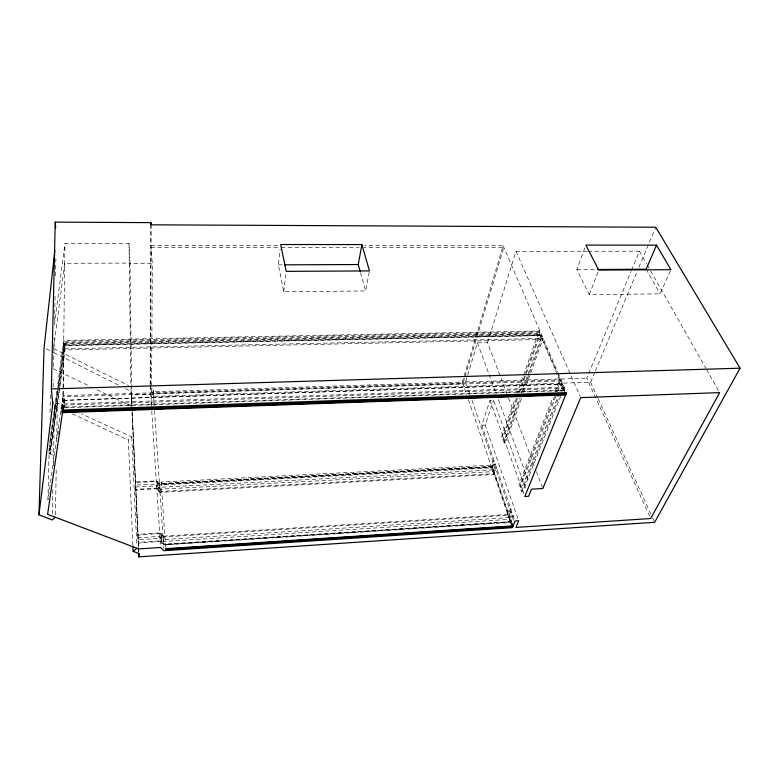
<?xml version="1.0" encoding="UTF-8"?>
<svg xmlns="http://www.w3.org/2000/svg" width="779" height="779" viewBox="0 0 779 779"><rect width="100%" height="100%" fill="white"/><g stroke="black" fill="none" stroke-linecap="round" stroke-linejoin="round"><path stroke-width="0.58" stroke-dasharray="3.9 2.92" d="M150.172 384.914L150.892 225.063M150.172 386.121L151.477 406.326L152.314 263.536L150.97 245.648L151.068 225.978M150.454 385.274L150.425 390.104L153.385 393.531L462.921 383.687L464.673 377.864M150.454 384.057L151.107 247.41L280.041 247.401M594.825 372.206L590.609 382.246L153.239 396.423L153.122 389.549L151.642 387.835M153.239 396.423L153.268 391.759L462.356 382.051L503.137 245.745L364.699 245.706M63.839 409.53L64.462 397.582L62.739 397.641L47.947 500.069M63.323 344.084L63.226 351.68L64.871 351.641L64.959 344.045L63.323 344.084L57.354 387.251M62.281 408.43L62.739 397.641M62.856 408.868L63.118 388.448M63.128 387.251L64.949 243.399L128.973 243.447L130.025 263.614L152.314 263.536M62.963 408.79L63.8 342.371L539.886 332.701L557.56 373.686M63.06 411.409L63.06 407.203L564.006 390.123L563.801 390.639L63.109 407.768M63.917 344.873L63.849 344.026L539.925 334.191L539.652 334.96L63.917 344.873L63.722 340.423L539.944 330.948L539.029 333.519L542.242 340.998L540.928 341.027L538.026 334.269L517.285 392.762M156.822 489.037L156.832 488.19L135.838 489.29L135.848 490.137L158.001 488.56L160.221 490.858L158.663 490.936L156.822 489.037L160.016 492.338L494.09 474.528L496.535 467.741L495.356 467.799L493.419 473.194L494.587 473.135M160.016 492.338L160.026 491.491L494.373 473.729M55.416 514.851L56.244 467.595M56.75 438.752L57.383 402.87L68.318 407.875M492.747 466.572L161.311 483.623L161.302 484.256L492.542 467.176L492.747 466.572L492.26 465.151L161.204 482.065L161.224 484.947L161.165 484.168M52.359 513.936L52.884 487.44M53.323 465.754L54.52 405.518L57.383 402.87M530.801 372.732L543.177 338.427L63.615 348.817L49.048 453.582L50.538 453.651L50.713 446.085L58.756 388.468M53.108 387.173L53.264 379.909M53.547 366.607L54.179 337.57M54.54 320.627L55.095 295.222M55.504 275.863L55.952 255.298M47.947 499.738L49.233 446.007L50.713 446.085M50.022 412.461L50.518 391.905M369.246 272.085L365.633 290.947L283.76 291.774L278.376 264.86L280.138 249.309M283.76 291.774L286.078 272.562M54.491 324.814L64.949 243.399M53.595 348.515L64.706 263.292L129.996 263.068L131.904 406.998M49.729 442.414L57.188 388.448M58.922 387.26L64.959 344.045M50.538 453.651L64.871 351.641M58.133 433.728L58.483 431.323M61.103 413.25L61.629 409.637M61.804 408.439L62.671 402.412L64.423 401.156L63.196 409.501M62.719 409.501L64.462 397.582M465.024 376.695L503.847 247.371L363.968 247.391M469.99 394.544L465.628 381.944L477.439 342.867L487.547 342.643L506.827 393.522M487.547 342.643L515.98 251.325L587.405 251.257M514.228 518.707L481.782 425.217L490.01 400.348L493.516 400.221L525.698 488.404M517.889 518.454L485.2 425.081L493.516 400.221M521.443 398.673L505.454 443.008L504.247 443.066L501.822 436.357L515.25 398.497M491.559 467.137L492.26 465.151M516.487 398.459L503.03 436.298L501.822 436.357M518.532 392.723L539.341 334.24M565.369 393.288L539.613 333.47L540.256 331.669L63.712 341.231M517.422 398.39L502.864 439.22L504.412 440.125L519.447 398.176M519.447 392.723L539.263 337.151L540.996 338.096L521.482 392.509M504.247 443.066L520.547 397.718M522.582 392.051L529.107 373.91M529.516 372.771L540.928 341.027M523.848 392.003L530.46 373.667M670.427 270.79L660.086 293.858L589.245 294.666L576.84 269.592L585.039 247.333M589.245 294.666L598.33 271.209M507.392 513.965L509.485 508.619L510.693 508.541L508.599 513.887L507.392 513.965L509.865 521.18L511.082 521.102L513.205 515.766L511.978 515.844L509.865 521.18M560.87 395.8L522.923 491.296L521.677 491.364L519.048 484.1L552.866 397.475M555.057 391.847L559.01 381.729L560.374 381.681L556.41 391.808M554.648 396.307L520.294 484.022L519.048 484.1M555.943 396.122L520.177 487.206L521.794 488.17L558.192 396.005M557.715 391.623L560.364 384.875L562.185 385.887L559.965 391.506M521.677 491.364L559.507 395.849M561.289 391.36L562.175 389.111L559.01 381.729M562.662 391.311L563.548 389.062L562.175 389.111M511.599 521.745L165.43 544.531L511.599 521.745L513.03 525.913M649.705 516.311L586.753 378.146L631.058 271.423M631.526 270.303L639.452 251.198L588.612 251.257M595.292 371.096L637.008 271.842M638.887 267.382L655.762 227.234M160.007 538.338L159.948 536.361L138.146 537.734L138.204 539.711L160.007 538.338L161.156 536.712L163.454 538.941L161.896 540.188L159.997 538.338L161.156 536.712M156.618 485.892L157.728 484.372L159.938 486.671L158.439 487.8L156.608 485.901L156.56 484.002L135.643 485.083L135.702 486.982L156.618 485.892L157.728 484.372M132.888 545.29L128.34 439.979L131.778 436.931L81.444 413.883M160.221 490.858L159.734 483.555L157.524 481.247L135.497 482.795L135.497 481.938L156.355 480.877L158.166 483.632L158.663 490.936M160.941 533.313L137.99 535.154L137.98 534.316L159.724 532.972L159.714 533.8L161.594 535.65L162.139 543.596L163.765 543.489L163.23 535.553L160.941 533.313L161.457 541.259L163.765 543.489M161.457 541.259L138.37 543.158L138.36 542.32L160.24 540.918L160.231 541.756L162.139 543.596M161.594 535.65L163.23 535.553M158.166 483.632L159.734 483.555M161.243 483.477L492.289 466.455L512.874 526.302M481.782 425.217L485.2 425.081M62.632 406.025L64.365 405.956M465.628 381.944L586.753 378.146M125.565 388.692L130.999 391.418L131.388 394.914L153.083 394.223M542.797 339.459L63.703 349.956L63.615 348.817M63.859 343.218L539.613 333.47M576.84 269.592L596.305 269.495M278.376 264.86L283.225 264.841M150.97 245.648L279.7 245.687M281.258 247.401L359.1 247.391M49.048 453.582L56.439 456.689M134.202 489.446L135.848 490.137M54.52 405.518L62.232 409.121M72.155 413.746L128.34 439.979M53.274 368.759L90.393 386.559M96.937 389.704L131.875 406.453L130.989 387.864M53.741 348.632L128.759 385.634M46.243 348.807L52.768 352.089M53.848 352.634L119.051 385.41M639.452 251.198L646.638 263.867M647.232 264.918L705.891 368.35M706.485 369.402L719.056 391.574M646.19 269.222L660.086 293.858M590.609 382.246L597.668 397.679M598.165 398.79L652.13 516.779M652.636 517.879L654.652 522.29M515.98 251.325L580.228 396.521M503.137 245.745L557.491 371.583M557.968 372.693L566.09 391.477M558.037 374.787L566.158 393.619M508.541 398.05L534.667 467.02M536.38 471.548L542.379 487.381M477.439 342.867L488.754 373.492M489.173 374.621L496.291 393.901M498.385 399.569L528.551 481.218M490.01 400.348L523.994 494.256M471.967 400.279L513.595 520.547M512.64 526.886L492.085 467.059L159.539 484.197L159.52 485.035L491.802 467.848L494.217 461.061L493.039 461.119L491.13 466.524L493.419 473.194M462.356 382.051L466.475 394.038M468.442 399.783L511.55 525.406M360.502 272.582L365.633 290.947M161.204 482.065L165.732 549.731M153.122 389.549L154.193 405.577M154.524 410.397L163.765 548.289M157.524 481.247L158.001 488.56M151.788 411.117L160.523 546.293M131.388 394.914L131.914 405.791M138.866 552.009L132.196 411.828L138.584 547.725M130.999 391.418L131.69 405.937M131.972 411.984L138.623 552.272M131.778 436.931L136.812 545.865M128.973 243.447L130.94 386.705M163.025 536.186L163.006 537.013L508.064 515.26L508.375 514.471L163.025 536.186M163.551 544.122L163.541 544.949L510.537 522.466L510.849 521.687L163.551 544.122M63.265 348.408L49.126 450.32L50.635 449.317L64.92 347.288L63.265 348.408M494.032 463.972L492.104 469.377L493.604 470.263L495.541 464.868L494.032 463.972M561.084 379.879L560.676 380.912L63.118 396.774L63.021 395.635L561.084 379.879M510.547 511.706L508.453 517.042L510.021 517.996L512.124 512.66L510.547 511.706M564.269 387.26L563.86 388.293L63.011 405.148L62.914 404.019L564.269 387.26M63.07 400.348L562.896 384.086L63.07 400.348M541.921 335.515L63.664 345.555L541.921 335.515M509.427 517.558L163.249 539.574L163.308 541.541L509.476 519.369L509.427 517.558M493.058 469.912L159.744 487.313L159.802 489.193L493.107 471.655L493.058 469.912"/><path stroke-width="1.17" d="M150.892 225.063L150.902 222.638L55.231 222.132L51.385 388.935L52.738 404.106L38.95 514.812L52.242 519.963L55.377 517.275M52.738 404.106L52.797 401.691M38.95 514.812L44.072 347.716L54.881 250.371M360.18 271.433L358.252 264.539L361.865 244.567L280.674 244.528L286.214 271.365L369.47 270.907L361.865 244.567M656.483 245.132L670.923 269.69L598.759 270.089L585.857 245.103L656.483 245.132L646.19 269.222L597.522 269.485M150.902 222.638L151.068 224.819L655.762 227.234L740.05 368.185L654.652 522.29L138.701 556.868L138.681 553.48L133.151 551.337L132.936 546.498M133.151 551.337L136.919 548.26M513.03 525.913L165.752 548.698L165.732 549.731L512.64 526.886M165.742 549.117L512.874 526.302M566.158 393.619L62.933 411.205L63.05 412.617L565.642 394.904M63.002 412.052L565.846 394.388M51.385 388.935L740.05 368.185M284.432 264.831L358.252 264.539M138.681 553.48L139.09 556.839L138.925 553.217M55.231 222.132L55.66 227.906M62.846 410.066L47.607 514.315L138.643 548.922L160.591 547.491L163.921 550.675L512.319 527.665L515.007 520.966L518.687 520.732L515.971 527.422L650.708 518.522L719.65 392.626L580.715 397.631L542.807 488.511L531.482 489.154L528.581 496.311L524.822 496.535L566.567 392.587L62.846 410.066"/></g></svg>
